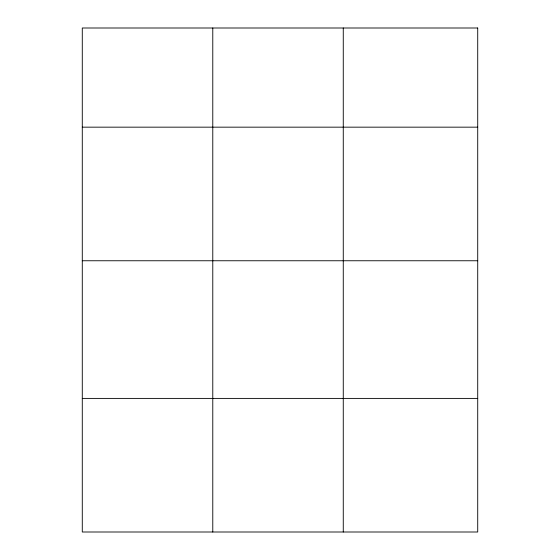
<?xml version="1.0" encoding="UTF-8"?>
<svg xmlns="http://www.w3.org/2000/svg" width="560" height="560" viewBox="0 0 560 560"><rect width="100%" height="100%" fill="white"/><g stroke="black" fill="none" stroke-linecap="round" stroke-linejoin="round"><path stroke-width="0.84" d="M82.285 127.162L477.715 127.162M82.285 260.757L477.715 260.757M82.285 398.405L477.715 398.405M343.266 28L343.266 532M212.779 28L212.779 532M477.715 28L82.285 28L82.285 532L477.715 532L477.715 28"/></g></svg>
